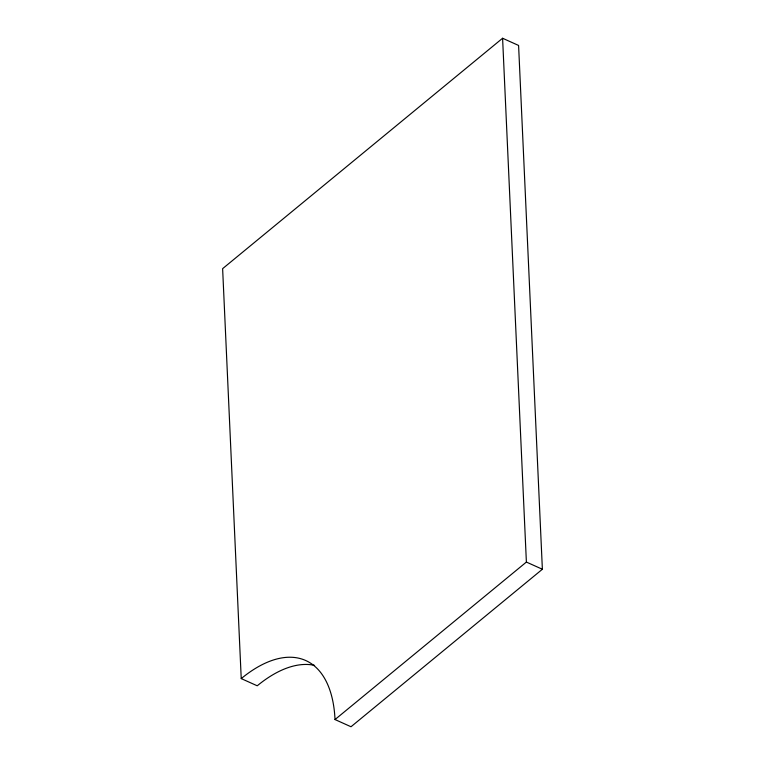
<?xml version="1.0" encoding="UTF-8"?>
<svg xmlns="http://www.w3.org/2000/svg" width="765" height="765" viewBox="0 0 765 765"><rect width="100%" height="100%" fill="white"/><g stroke="black" fill="none" stroke-linecap="round" stroke-linejoin="round"><path stroke-width="1.15" d="M241.233 678.593A144.652 72.35 -65.8 0 1 335.013 719.549L351.001 726.75L542.375 569.256L518.594 45.451L502.595 38.25L222.625 268.658L241.233 678.593L257.231 685.794A144.652 72.35 -65.8 0 1 314.606 665.378M335.013 719.549L526.387 562.065L502.595 38.25M526.387 562.065L542.375 569.256"/></g></svg>
